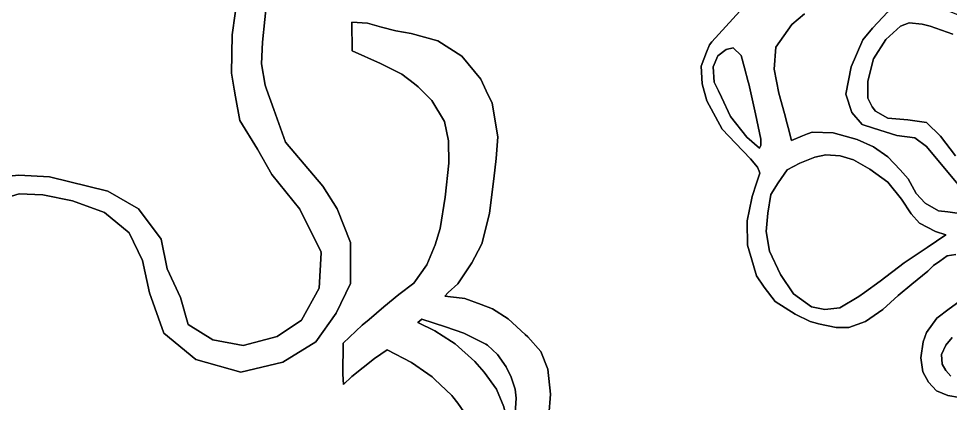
# Model space of a CAD drawing. Header units: inches. Extents: x 288635 to 1232953, y 676945 to 1655780.
# Drawn here: x 495223 to 518547, y 1219094 to 1228735 of the extents above; entities that cross this region are included whole.
import ezdxf

# ---------------------------------------------------------------- set-up
doc = ezdxf.new("R2010")
doc.units = ezdxf.units.IN
doc.header["$MEASUREMENT"] = 0
doc.layers.add('Images', color=7, linetype='Continuous')
picture_1 = doc.add_image_def('image7.jpg', size_in_pixel=(2590, 3729))

msp = doc.modelspace()

# ---------------------------------------------------------------- linework, layer by layer
at = {"color": 1}
for points in [[(494198.2561, 1224710.2051), (495231.8833, 1224811.0488), (495997.4263, 1224773.7052), (497457.9293, 1224413.8712), (498219.9308, 1223969.3703), (498791.4319, 1223207.3688), (498939.5989, 1222466.534), (499278.2662, 1221746.8659), (499468.7666, 1221069.5312), (500082.6012, 1220688.5304), (500844.6027, 1220540.3634), (501691.2711, 1220773.1972), (502305.1056, 1221175.3647), (502749.6065, 1221979.6997), (502791.9399, 1222868.7014), (502791.3548, 1222869.895), (502791.9399, 1222882.1823), (502262.7722, 1223961.6845), (501564.2708, 1224829.5196), (501204.4367, 1225464.5208), (500759.9359, 1226184.1889), (500653.6515, 1226779.3816), (500619.7091, 1226969.4589), (500548.5301, 1227368.0616), (500569.4355, 1228329.7124), (500721.6228, 1229404.833)], [(500721.6228, 1229404.833), (500569.4355, 1228329.7124), (500548.5301, 1227368.0616), (500619.7091, 1226969.4589), (500653.6515, 1226779.3816), (500759.9359, 1226184.1889), (501204.4367, 1225464.5208), (501564.2708, 1224829.5196), (502262.7722, 1223961.6845), (502791.9399, 1222882.1823), (502791.3548, 1222869.895), (502791.9399, 1222868.7014), (502749.6065, 1221979.6997), (502305.1056, 1221175.3647), (501691.2711, 1220773.1972), (500844.6027, 1220540.3634), (500082.6012, 1220688.5304), (499468.7666, 1221069.5312), (499278.2662, 1221746.8659), (498939.5989, 1222466.534), (498791.4319, 1223207.3688), (498219.9308, 1223969.3703), (497457.9293, 1224413.8712), (495997.4263, 1224773.7052), (495231.8833, 1224811.0488), (494198.2561, 1224710.2051)], [(501445.5243, 1229290.5328), (501331.224, 1228147.5305), (501303.7859, 1227599.6174), (501394.5529, 1227065.019), (501428.6815, 1226969.4589), (501611.5004, 1226457.5661), (501902.9381, 1225641.5403), (502834.2733, 1224540.8714), (503194.1074, 1223969.3703), (503532.7747, 1223122.7019), (503532.7747, 1222099.0141), (503172.9407, 1221358.1793), (502664.9397, 1220638.5112), (501839.438, 1220130.5102), (500781.1026, 1219876.5097), (499659.267, 1220194.0103), (498854.932, 1220850.1783), (498495.098, 1221866.1803), (498325.7643, 1222670.5152), (497987.097, 1223369.0166), (497373.2624, 1223877.0177), (496568.9275, 1224173.3516), (495828.0927, 1224321.5185), (495235.4248, 1224342.6853), (494388.7564, 1224088.6847)], [(494388.7564, 1224088.6847), (495235.4248, 1224342.6853), (495828.0927, 1224321.5185), (496568.9275, 1224173.3516), (497373.2624, 1223877.0177), (497987.097, 1223369.0166), (498325.7643, 1222670.5152), (498495.098, 1221866.1803), (498854.932, 1220850.1783), (499659.267, 1220194.0103), (500781.1026, 1219876.5097), (501839.438, 1220130.5102), (502664.9397, 1220638.5112), (503172.9407, 1221358.1793), (503532.7747, 1222099.0141), (503532.7747, 1223122.7019), (503194.1074, 1223969.3703), (502834.2733, 1224540.8714), (501902.9381, 1225641.5403), (501611.5004, 1226457.5661), (501428.6815, 1226969.4589), (501394.5529, 1227065.019), (501303.7859, 1227599.6174), (501331.224, 1228147.5305), (501445.5243, 1229290.5328)], [(518686.7575, 1222826.2089), (518463.361, 1222789.5474), (518282.8031, 1222654.1289), (518125.3228, 1222552.5287), (517983.0825, 1222410.2884), (517581.7617, 1222085.1678), (517241.401, 1221800.6872), (516855.3203, 1221445.0865), (516423.5194, 1221145.3659), (516001.8786, 1220992.9656), (515691.9979, 1220992.9656), (515244.957, 1221084.4058), (515219.1642, 1221091.9549), (515036.6766, 1221145.3659), (514660.7559, 1221328.2463), (514162.9149, 1221648.2869), (513883.5143, 1222003.8876), (513695.5539, 1222288.3682), (513619.4609, 1222549.5055), (513472.0335, 1223055.4497), (513457.3005, 1223644.7702), (513456.7935, 1223665.0509), (513579.8248, 1224237.6201), (513588.8737, 1224279.7322), (513697.692, 1224615.4812), (513697.6931, 1224615.4845), (513777.8395, 1224862.7692), (513759.836, 1224910.2329), (513721.9594, 1225010.0894), (513544.1591, 1225223.4499), (513164.0129, 1225614.7335), (512834.6792, 1225967.502), (512453.6784, 1226676.5868), (512337.2615, 1227099.921), (512305.5115, 1227544.4219), (512445.1714, 1227893.1561), (512518.8719, 1228077.1879), (512576.6845, 1228153.3708), (513448.5138, 1229113.51)], [(513448.5138, 1229113.51), (512576.6845, 1228153.3708), (512518.8719, 1228077.1879), (512445.1714, 1227893.1561), (512305.5115, 1227544.4219), (512337.2615, 1227099.921), (512453.6784, 1226676.5868), (512834.6792, 1225967.502), (513164.0129, 1225614.7335), (513544.1591, 1225223.4499), (513721.9594, 1225010.0894), (513759.836, 1224910.2329), (513777.8395, 1224862.7692), (513697.6931, 1224615.4845), (513697.692, 1224615.4812), (513588.8737, 1224279.7322), (513579.8248, 1224237.6201), (513456.7935, 1223665.0509), (513457.3005, 1223644.7702), (513472.0335, 1223055.4497), (513619.4609, 1222549.5055), (513695.5539, 1222288.3682), (513883.5143, 1222003.8876), (514162.9149, 1221648.2869), (514660.7559, 1221328.2463), (515036.6766, 1221145.3659), (515219.1642, 1221091.9549), (515244.957, 1221084.4058), (515691.9979, 1220992.9656), (516001.8786, 1220992.9656), (516423.5194, 1221145.3659), (516855.3203, 1221445.0865), (517241.401, 1221800.6872), (517581.7617, 1222085.1678), (517983.0825, 1222410.2884), (518125.3228, 1222552.5287), (518282.8031, 1222654.1289), (518463.361, 1222789.5474), (518686.7575, 1222826.2089)], [(519096.3439, 1224157.6221), (518486.7426, 1224887.8736), (517953.3416, 1225529.2249), (517654.891, 1225751.4753), (517210.3901, 1225808.6254), (516626.1889, 1225992.7758), (516340.4384, 1226081.676), (516080.0878, 1226386.4766), (515927.6875, 1226843.6775), (516061.0378, 1227529.4789), (516353.1384, 1228202.5802), (516600.7889, 1228494.6808), (516981.7896, 1228907.4316), (517146.7611, 1228986.5097), (517248.3614, 1229052.5499), (517690.3222, 1229154.1501), (518056.083, 1229103.35), (518452.3238, 1228950.9497), (518763.7939, 1228825.4031)], [(514891.2366, 1228854.4295), (514581.356, 1228590.2689), (514174.9552, 1228016.2278), (514134.3151, 1227472.6667), (514251.1554, 1226863.0655), (514398.4757, 1226360.1445), (514463.4587, 1226102.663), (514488.4146, 1226003.7802), (514569.444, 1225682.7179), (514843.6362, 1225798.6552), (514973.3498, 1225847.2978), (515087.4767, 1225890.0954), (515615.7978, 1225874.8553), (516215.239, 1225707.215), (516621.6398, 1225524.3346), (516977.2405, 1225275.4141), (517292.2011, 1224950.2935), (517490.3215, 1224716.613), (517693.5219, 1224350.8523), (517917.0424, 1224112.0918), (518252.3231, 1223919.0514), (518480.9235, 1223893.6514), (518719.684, 1223863.1713)], [(518719.684, 1223863.1713), (518480.9235, 1223893.6514), (518252.3231, 1223919.0514), (517917.0424, 1224112.0918), (517693.5219, 1224350.8523), (517490.3215, 1224716.613), (517292.2011, 1224950.2935), (516977.2405, 1225275.4141), (516621.6398, 1225524.3346), (516215.239, 1225707.215), (515615.7978, 1225874.8553), (515087.4767, 1225890.0954), (514973.3498, 1225847.2978), (514843.6362, 1225798.6552), (514569.444, 1225682.7179), (514488.4146, 1226003.7802), (514463.4587, 1226102.663), (514398.4757, 1226360.1445), (514251.1554, 1226863.0655), (514134.3151, 1227472.6667), (514174.9552, 1228016.2278), (514581.356, 1228590.2689), (514891.2366, 1228854.4295)], [(516981.7896, 1228907.4316), (516600.7889, 1228494.6808), (516353.1384, 1228202.5802), (516061.0378, 1227529.4789), (515927.6875, 1226843.6775), (516080.0878, 1226386.4766), (516340.4384, 1226081.676), (516626.1889, 1225992.7758), (517210.3901, 1225808.6254), (517654.891, 1225751.4753), (517953.3416, 1225529.2249), (518486.7426, 1224887.8736), (519096.3439, 1224157.6221)], [(506369.6813, 1218885.2111), (506214.8595, 1219097.3743), (506095.3608, 1219261.1318), (506063.4021, 1219290.3514), (505631.1917, 1219698.8501), (505576.9246, 1219755.1311), (505462.3375, 1219835.9056), (505060.4569, 1220119.1985), (504450.8556, 1220432.4658), (504129.1217, 1220220.7987), (503561.8539, 1219763.5978), (503358.6534, 1219568.864), (503341.7201, 1219822.8645), (503350.1868, 1220601.7994), (503824.321, 1221050.5337), (503997.7635, 1221199.1987), (504365.3919, 1221514.3087), (504740.7224, 1221821.5617), (505119.7236, 1222108.8691), (505441.4576, 1222566.07), (505653.1247, 1223065.6044), (505771.6583, 1223472.0052), (505902.1469, 1224263.0647), (505990.7777, 1225114.4154), (505983.3254, 1225673.3429), (505881.7252, 1226155.9439), (505568.4579, 1226680.8783), (505221.3238, 1227028.0123), (505130.1098, 1227101.8522), (504814.8764, 1227341.6714), (504281.522, 1227612.2135), (503570.3205, 1227925.4807), (503561.8539, 1228645.1489), (503958.6681, 1228618.3818), (504310.4008, 1228521.7519), (504662.5227, 1228425.0151), (505053.0907, 1228365.4369), (505712.3915, 1228179.4813), (506313.526, 1227798.4805), (506796.127, 1227214.2793), (506929.7727, 1226926.7387), (507075.5276, 1226613.1448), (507219.4612, 1225774.9431), (507180.7647, 1225226.7425), (507116.8898, 1224722.5731), (507007.7941, 1223861.4726), (506829.9937, 1223116.4045), (506800.6939, 1223060.6177), (506565.4099, 1222612.6368), (506534.0637, 1222565.9024), (506216.1592, 1222091.9357), (505974.8587, 1221869.6853), (505889.6818, 1221778.6938), (506322.0821, 1221730.8227), (506393.9595, 1221723.635), (506800.3603, 1221571.2347), (507083.9942, 1221465.4012), (507479.4017, 1221210.2995), (507903.5444, 1220821.7551), (507968.1277, 1220762.5923), (508298.3283, 1220394.2916), (508469.7787, 1219949.7907), (508539.6288, 1219321.1395), (508495.1787, 1218794.0884)], [(508495.1787, 1218794.0884), (508539.6288, 1219321.1395), (508469.7787, 1219949.7907), (508298.3283, 1220394.2916), (507968.1277, 1220762.5923), (507903.5444, 1220821.7551), (507479.4017, 1221210.2995), (507083.9942, 1221465.4012), (506800.3603, 1221571.2347), (506393.9595, 1221723.635), (506322.0821, 1221730.8227), (505889.6818, 1221778.6938), (505974.8587, 1221869.6853), (506216.1592, 1222091.9357), (506534.0637, 1222565.9024), (506565.4099, 1222612.6368), (506800.6939, 1223060.6177), (506829.9937, 1223116.4045), (507007.7941, 1223861.4726), (507116.8898, 1224722.5731), (507180.7647, 1225226.7425), (507219.4612, 1225774.9431), (507075.5276, 1226613.1448), (506929.7727, 1226926.7387), (506796.127, 1227214.2793), (506313.526, 1227798.4805), (505712.3915, 1228179.4813), (505053.0907, 1228365.4369), (504662.5227, 1228425.0151), (504310.4008, 1228521.7519), (503958.6681, 1228618.3818), (503561.8539, 1228645.1489), (503570.3205, 1227925.4807), (504281.522, 1227612.2135), (504814.8764, 1227341.6714), (505130.1098, 1227101.8522), (505221.3238, 1227028.0123), (505568.4579, 1226680.8783), (505881.7252, 1226155.9439), (505983.3254, 1225673.3429), (505990.7777, 1225114.4154), (505902.1469, 1224263.0647), (505771.6583, 1223472.0052), (505653.1247, 1223065.6044), (505441.4576, 1222566.07), (505119.7236, 1222108.8691), (504740.7224, 1221821.5617), (504365.3919, 1221514.3087), (503997.7635, 1221199.1987), (503824.321, 1221050.5337), (503350.1868, 1220601.7994), (503341.7201, 1219822.8645), (503358.6534, 1219568.864), (503561.8539, 1219763.5978), (504129.1217, 1220220.7987), (504450.8556, 1220432.4658), (505060.4569, 1220119.1985), (505462.3375, 1219835.9056), (505576.9246, 1219755.1311), (505631.1917, 1219698.8501), (506063.4021, 1219290.3514), (506095.3608, 1219261.1318), (506214.8595, 1219097.3743), (506369.6813, 1218885.2111)], [(518612.1554, 1228342.5451), (518040.6543, 1228548.9205), (517844.8622, 1228596.5456), (517511.4865, 1228628.2957), (517294.5278, 1228548.9205), (516929.402, 1228210.2532), (516622.4847, 1227728.7105), (516479.6095, 1227167.7927), (516479.6095, 1226739.1669), (516585.443, 1226522.2081), (516675.4015, 1226416.3746), (516982.3188, 1226241.7492), (517479.7365, 1226199.4158), (517945.4041, 1226130.624), (518299.9464, 1225786.665), (518675.6555, 1225294.539)], [(518675.6555, 1225294.539), (518299.9464, 1225786.665), (517945.4041, 1226130.624), (517479.7365, 1226199.4158), (516982.3188, 1226241.7492), (516675.4015, 1226416.3746), (516585.443, 1226522.2081), (516479.6095, 1226739.1669), (516479.6095, 1227167.7927), (516622.4847, 1227728.7105), (516929.402, 1228210.2532), (517294.5278, 1228548.9205), (517511.4865, 1228628.2957), (517844.8622, 1228596.5456), (518040.6543, 1228548.9205), (518612.1554, 1228342.5451)], [(518775.1312, 1219244.0215), (518483.0307, 1219291.6466), (518200.4551, 1219409.1218), (518000.4297, 1219628.1973), (517857.5544, 1219885.3728), (517803.5793, 1220237.7985), (517863.9044, 1220634.6743), (517946.4546, 1220872.7997), (518204.9034, 1221225.3545), (518514.7807, 1221466.5259), (518851.3314, 1221701.4764)], [(518851.3314, 1221701.4764), (518514.7807, 1221466.5259), (518204.9034, 1221225.3545), (517946.4546, 1220872.7997), (517863.9044, 1220634.6743), (517803.5793, 1220237.7985), (517857.5544, 1219885.3728), (518000.4297, 1219628.1973), (518200.4551, 1219409.1218), (518483.0307, 1219291.6466), (518775.1312, 1219244.0215)], [(518590.9809, 1220745.7995), (518429.0555, 1220548.9491), (518324.2803, 1220317.1736), (518340.1554, 1220075.8732), (518429.0555, 1219913.9478), (518562.4058, 1219774.2476)], [(518562.4058, 1219774.2476), (518429.0555, 1219913.9478), (518340.1554, 1220075.8732), (518324.2803, 1220317.1736), (518429.0555, 1220548.9491), (518590.9809, 1220745.7995)]]:
    msp.add_lwpolyline(points, dxfattribs=at)
for points in [[(513451.074, 1225768.4932), (513766.0346, 1225489.0926), (513801.5947, 1225555.1328), (513801.5947, 1225717.6931), (513664.4344, 1226352.6944), (513498.9555, 1227099.7136), (513486.6341, 1227155.336), (513395.1727, 1227502.3512), (513313.9137, 1227810.6573), (513110.7133, 1228003.6977), (512932.913, 1227957.9776), (512724.6326, 1227805.5773), (512607.7923, 1227526.1767), (512633.1924, 1227140.0959), (512739.5252, 1226924.4765), (512816.0727, 1226769.2552), (513044.6732, 1226286.6542), (513451.074, 1225768.4932)], [(513801.5947, 1225555.1328), (513766.0346, 1225489.0926), (513451.074, 1225768.4932), (513044.6732, 1226286.6542), (512816.0727, 1226769.2552), (512739.5252, 1226924.4765), (512633.1924, 1227140.0959), (512607.7923, 1227526.1767), (512724.6326, 1227805.5773), (512932.913, 1227957.9776), (513110.7133, 1228003.6977), (513313.9137, 1227810.6573), (513395.1727, 1227502.3512), (513486.6341, 1227155.336), (513498.9555, 1227099.7136), (513664.4344, 1226352.6944), (513801.5947, 1225717.6931), (513801.5947, 1225555.1328)], [(515072.2322, 1221515.2547), (515407.5129, 1221449.2146), (515783.4337, 1221489.8546), (516255.8746, 1221774.3352), (516393.7053, 1221874.0984), (516789.2757, 1222160.416), (517388.7169, 1222612.5369), (517967.838, 1223003.6977), (518435.199, 1223318.6583), (518172.943, 1223399.8403), (517774.7977, 1223613.2989), (517561.4372, 1223846.9794), (517322.6767, 1224207.6601), (516977.2361, 1224639.4609), (516530.1952, 1224964.5816), (516118.7143, 1225193.1821), (515788.5137, 1225299.8623), (515432.913, 1225325.2623), (515153.5124, 1225264.3022), (514777.5917, 1225116.9819), (514462.631, 1224949.3416), (514234.0306, 1224619.1409), (514056.2302, 1224329.5803), (513980.0301, 1223857.1394), (513939.39, 1223399.9385), (514020.6701, 1222907.1775), (514294.9907, 1222322.9763), (514620.1113, 1221840.3753), (515072.2322, 1221515.2547)], [(515783.4337, 1221489.8546), (515407.5129, 1221449.2146), (515072.2322, 1221515.2547), (514620.1113, 1221840.3753), (514294.9907, 1222322.9763), (514020.6701, 1222907.1775), (513939.39, 1223399.9385), (513980.0301, 1223857.1394), (514056.2302, 1224329.5803), (514234.0306, 1224619.1409), (514462.631, 1224949.3416), (514777.5917, 1225116.9819), (515153.5124, 1225264.3022), (515432.913, 1225325.2623), (515788.5137, 1225299.8623), (516118.7143, 1225193.1821), (516530.1952, 1224964.5816), (516977.2361, 1224639.4609), (517322.6767, 1224207.6601), (517561.4372, 1223846.9794), (517774.7977, 1223613.2989), (518172.943, 1223399.8403), (518435.199, 1223318.6583), (517967.838, 1223003.6977), (517388.7169, 1222612.5369), (516789.2757, 1222160.416), (516393.7053, 1221874.0984), (516255.8746, 1221774.3352), (515783.4337, 1221489.8546)], [(505905.982, 1221008.0651), (505315.0759, 1221204.9123), (505219.1083, 1221119.1357), (505643.4939, 1220914.6751), (506058.5691, 1220644.8763), (506151.4949, 1220584.4745), (506644.2559, 1220147.5936), (506877.9363, 1219878.3531), (507187.8169, 1219451.6322), (507370.6973, 1219009.6713), (507457.0575, 1218628.6706), (507518.5631, 1218329.3431), (507647.5226, 1218724.4323), (507681.3893, 1219228.2), (507655.9893, 1219448.3337), (507550.1557, 1219748.901), (507427.3888, 1220007.1349), (507207.255, 1220320.4021), (506961.7212, 1220553.2359), (506916.8047, 1220576.015), (506369.0534, 1220853.8032), (505905.982, 1221008.0651)], [(507647.5226, 1218724.4323), (507518.5631, 1218329.3431), (507457.0575, 1218628.6706), (507370.6973, 1219009.6713), (507187.8169, 1219451.6322), (506877.9363, 1219878.3531), (506644.2559, 1220147.5936), (506151.4949, 1220584.4745), (506058.5691, 1220644.8763), (505643.4939, 1220914.6751), (505219.1083, 1221119.1357), (505315.0759, 1221204.9123), (505905.982, 1221008.0651), (506369.0534, 1220853.8032), (506916.8047, 1220576.015), (506961.7212, 1220553.2359), (507207.255, 1220320.4021), (507427.3888, 1220007.1349), (507550.1557, 1219748.901), (507655.9893, 1219448.3337), (507681.3893, 1219228.2), (507647.5226, 1218724.4323)]]:
    msp.add_lwpolyline(points, close=True, dxfattribs=at)

# ---------------------------------------------------------------- pictures from other files: only their frames are drawn
at = {"layer": 'Images'}
image = msp.add_image(picture_1, insert=(433468.3601, 1220693.3743), size_in_units=(43179.7771, 62168.876), rotation=-30.500541912, dxfattribs=at)
image.dxf.flags = 7

doc.saveas('drawing.dxf')
